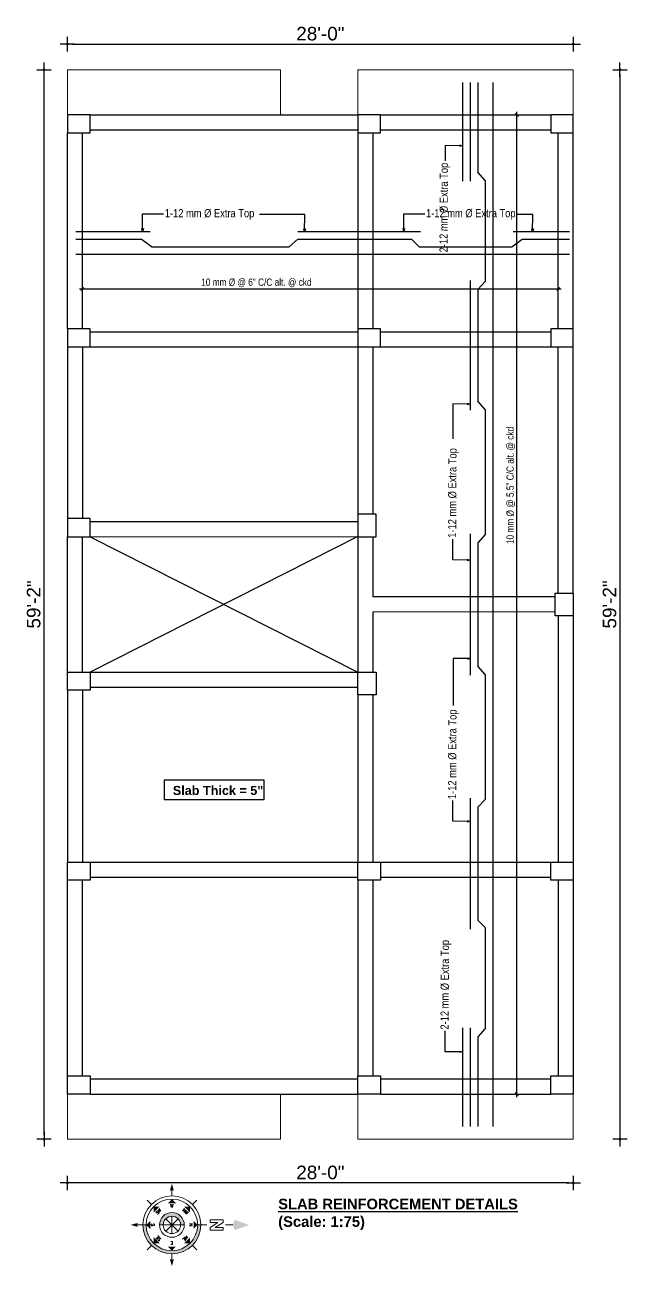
# Model space of a CAD drawing. Header units: inches. Extents: x -100787 to 3653, y -96809 to -8632.
# Drawn here: x -68250 to -67850, y -87951 to -87127 of the extents above; entities that cross this region are included whole.
import ezdxf
from ezdxf.enums import TextEntityAlignment as Align

# ---------------------------------------------------------------- set-up
doc = ezdxf.new("R2010")
doc.units = ezdxf.units.IN
doc.header["$MEASUREMENT"] = 0
doc.header["$PDMODE"] = 99
for name, color, linetype in [('CAPTION', 7, 'Continuous'), ('RCC', 6, 'Continuous'), ('Rod', 1, 'Continuous'), ('TEX', 7, 'Continuous'), ('wall', 3, 'Continuous')]:
    doc.layers.add(name, color=color, linetype=linetype)
doc.layers.add('DIM', color=7, linetype='Continuous', lineweight=15)
doc.layers.add('SB', color=5, linetype='Continuous', lineweight=13)
doc.styles.add('ARIAL', font='arial.ttf')
doc.styles.add('ROMANS', font='romans')
doc.styles.get("Standard").update_dxf_attribs({"font": 'ARIALN.TTF'})
doc.dimstyles.new('3-8', dxfattribs={"dimscale": 1.5, "dimtxt": 6, "dimasz": 2, "dimexe": 0.18, "dimexo": 6, "dimgap": 0, "dimtad": 0, "dimdec": 0, "dimzin": 3, "dimdsep": 46, "dimlunit": 3, "dimtxsty": 'ARIAL', "dimblk": 'DD', "dimcen": 1, "dimse1": 1, "dimse2": 1, "dimclrd": 256, "dimclrt": 256, "dimadec": 0, "dimazin": 0, "dimtfac": 0.5, "dimtdec": 0, "dimtmove": 2, "dimatfit": 0, "dimfxl": 0.18, "dimtvp": 0.75, "dimfrac": 1, "dimtolj": 1, "dimtzin": 0, "dimarcsym": 0})
doc.dimstyles.new('_30', dxfattribs={"dimscale": 0.4, "dimtxt": 7, "dimasz": 5, "dimexe": 6, "dimexo": 2, "dimgap": 2, "dimtad": 1, "dimdec": 0, "dimzin": 3, "dimdsep": 46, "dimlunit": 3, "dimtxsty": 'Standard', "dimblk": 'OBLIQUE', "dimcen": 0, "dimdle": 5, "dimclrt": 7, "dimazin": 0, "dimtfac": 0.0375, "dimtdec": 0, "dimtofl": 0, "dimtmove": 0, "dimatfit": 3, "dimldrblk": 'OPEN30', "dimfxl": 6, "dimtvp": 0.8, "dimtolj": 1, "dimtzin": 0, "dimlwe": -1, "dimarcsym": 0})

# ---------------------------------------------------------------- blocks, each defined once
blk = doc.blocks.new('A$C154754DE')
at = {"layer": 'RCC'}
for p, q in [((0, 12), (15, 12)), ((0, 0), (0, 12)), ((15, 12), (15, 0)), ((15, 0), (0, 0))]:
    blk.add_line(p, q, dxfattribs=at)
blk = doc.blocks.new('_Oblique')
at = {"color": 0, "linetype": 'ByBlock', "lineweight": -2}
blk.add_line((-0.5, -0.5), (0.5, 0.5), dxfattribs=at)
blk = doc.blocks.new('_Open30')
at = {"color": 0, "linetype": 'ByBlock', "lineweight": -2}
for p, q in [((-1, 0.27), (0, 0)), ((0, 0), (-1, -0.27)), ((0, 0), (-1, 0))]:
    blk.add_line(p, q, dxfattribs=at)
blk = doc.blocks.new('*D507')
at = {"layer": 'Defpoints', "color": 0}
for p in [(-68212, -87286.2), (-67896, -87286.2), (-67896, -87302.5)]:
    blk.add_point(p, dxfattribs=at)
at = {"layer": 'DIM', "color": 0}
for p, q in [((-68212, -87287), (-68212, -87304.9)), ((-67896, -87287), (-67896, -87304.9))]:
    blk.add_line(p, q, dxfattribs=at)
at = {"layer": 'DIM', "color": 0, "lineweight": -2}
blk.add_line((-68214, -87302.5), (-67894, -87302.5), dxfattribs=at)
at = {"layer": 'DIM', "color": 0, "lineweight": -2, "xscale": 2, "yscale": 2, "zscale": 2, "rotation": 180}
blk.add_blockref('_Oblique', (-68212, -87302.5), dxfattribs=at)
at = {"layer": 'DIM', "color": 0, "lineweight": -2, "xscale": 2, "yscale": 2, "zscale": 2}
blk.add_blockref('_Oblique', (-67896, -87302.5), dxfattribs=at)
at = {"layer": 'DIM', "color": 7, "insert": (-68096.5, -87298.51), "char_height": 2.8, "attachment_point": 5}
blk.add_mtext('\\A1;{\\H1.714x;10 mm %%C @ 6" C/C alt. @ ckd}', dxfattribs=at)
blk = doc.blocks.new('*D508')
at = {"layer": 'Defpoints', "color": 0}
for p in [(-67933, -87187), (-67923.5, -87187), (-67932.5, -87837)]:
    blk.add_point(p, dxfattribs=at)
at = {"layer": 'DIM', "color": 0}
for p, q in [((-67932.2, -87187), (-67921.1, -87187)), ((-67931.7, -87837), (-67921.1, -87837))]:
    blk.add_line(p, q, dxfattribs=at)
at = {"layer": 'DIM', "color": 0, "lineweight": -2}
blk.add_line((-67923.5, -87839), (-67923.5, -87185), dxfattribs=at)
at = {"layer": 'DIM', "color": 0, "lineweight": -2, "xscale": 2, "yscale": 2, "zscale": 2}
for p, rotation in [((-67923.5, -87187), 90), ((-67923.5, -87837), 270)]:
    blk.add_blockref('_Oblique', p, dxfattribs=dict(at, rotation=rotation))
at = {"layer": 'DIM', "color": 7, "insert": (-67927.49, -87433), "char_height": 2.8, "attachment_point": 5, "rotation": 90}
blk.add_mtext('\\A1;{\\H1.714x;10 mm %%C @ 5.5" C/C alt. @ ckd}', dxfattribs=at)
blk = doc.blocks.new('DD')
for p, q in [((-1.6, 0), (1.6, 0)), ((0, 1.6), (0, -1.6))]:
    blk.add_line(p, q)
at = {"const_width": 0.3}
blk.add_lwpolyline([(-0.15, 0, 1), (0.15, 0, 1)], format="xyb", close=True, dxfattribs=at)
blk = doc.blocks.new('*D560')
at = {"layer": 'Defpoints', "color": 0}
for p in [(-67886, -87140), (-68222, -87157), (-67886, -87157)]:
    blk.add_point(p, dxfattribs=at)
at = {"layer": 'Rod', "lineweight": -2}
blk.add_line((-68219, -87140), (-67889, -87140), dxfattribs=at)
at = {"layer": 'Rod', "lineweight": -2, "xscale": 3, "yscale": 3, "zscale": 3, "rotation": 180}
blk.add_blockref('DD', (-68222, -87140), dxfattribs=at)
at = {"layer": 'Rod', "lineweight": -2, "xscale": 3, "yscale": 3, "zscale": 3}
blk.add_blockref('DD', (-67886, -87140), dxfattribs=at)
at = {"layer": 'Rod', "insert": (-68054, -87133.11), "char_height": 9, "attachment_point": 5, "style": 'ARIAL'}
blk.add_mtext('\\A1;28\'-0"', dxfattribs=at)
blk = doc.blocks.new('*D561')
at = {"layer": 'Defpoints', "color": 0}
for p in [(-67886, -87157), (-67886, -87867), (-67855, -87867)]:
    blk.add_point(p, dxfattribs=at)
at = {"layer": 'Rod', "lineweight": -2}
blk.add_line((-67855, -87160), (-67855, -87864), dxfattribs=at)
at = {"layer": 'Rod', "lineweight": -2, "xscale": 3, "yscale": 3, "zscale": 3}
for p, rotation in [((-67855, -87157), 90), ((-67855, -87867), 270)]:
    blk.add_blockref('DD', p, dxfattribs=dict(at, rotation=rotation))
at = {"layer": 'Rod', "insert": (-67861.89, -87512), "char_height": 9, "attachment_point": 5, "rotation": 90, "style": 'ARIAL'}
blk.add_mtext('\\A1;59\'-2"', dxfattribs=at)
blk = doc.blocks.new('*D562')
at = {"layer": 'Defpoints', "color": 0}
for p in [(-68222, -87867), (-67886, -87867), (-68222, -87896)]:
    blk.add_point(p, dxfattribs=at)
at = {"layer": 'Rod', "lineweight": -2}
blk.add_line((-67889, -87896), (-68219, -87896), dxfattribs=at)
at = {"layer": 'Rod', "lineweight": -2, "xscale": 3, "yscale": 3, "zscale": 3, "rotation": 180}
blk.add_blockref('DD', (-68222, -87896), dxfattribs=at)
at = {"layer": 'Rod', "lineweight": -2, "xscale": 3, "yscale": 3, "zscale": 3}
blk.add_blockref('DD', (-67886, -87896), dxfattribs=at)
at = {"layer": 'Rod', "insert": (-68054, -87889.11), "char_height": 9, "attachment_point": 5, "style": 'ARIAL'}
blk.add_mtext('\\A1;28\'-0"', dxfattribs=at)
blk = doc.blocks.new('*D563')
at = {"layer": 'Defpoints', "color": 0}
for p in [(-68237.5, -87157), (-68222, -87157), (-68222, -87867)]:
    blk.add_point(p, dxfattribs=at)
at = {"layer": 'Rod', "lineweight": -2}
blk.add_line((-68237.5, -87864), (-68237.5, -87160), dxfattribs=at)
at = {"layer": 'Rod', "lineweight": -2, "xscale": 3, "yscale": 3, "zscale": 3}
for p, rotation in [((-68237.5, -87157), 90), ((-68237.5, -87867), 270)]:
    blk.add_blockref('DD', p, dxfattribs=dict(at, rotation=rotation))
at = {"layer": 'Rod', "insert": (-68244.39, -87512), "char_height": 9, "attachment_point": 5, "rotation": 90, "style": 'ARIAL'}
blk.add_mtext('\\A1;59\'-2"', dxfattribs=at)
blk = doc.blocks.new('Anno_North_J_Metric')
at = {"linetype": 'ByBlock', "lineweight": -2}
h = blk.add_hatch(color=0, dxfattribs=at)
h.paths.add_polyline_path([(-4.17, 0), (-4.68, 0, 1), (4.68, 0), (4.17, 0, -1)])
h.paths.add_polyline_path([(1.41, 0), (2, 0, 1), (-2, 0), (-1.41, 0, -1)])
at = {"color": 0, "linetype": 'ByBlock', "lineweight": -2}
for p, q in [((0, 4.68), (0, 5.67)), ((-3.31, 3.31), (-4.01, 4.01)), ((3.31, 3.31), (4.01, 4.01)), ((-4.68, 0), (-5.67, 0)), ((-4.68, 0), (-4.17, 0)), ((-1.41, 0), (-2, 0)), ((-1.41, 0), (1.41, 0)), ((1.41, 0), (-1.41, 0)), ((-1, 1), (1, -1)), ((-1, -1), (1, 1)), ((1, -1), (-1, 1)), ((1, 1), (-1, -1)), ((0, 1.41), (0, -1.41)), ((0, -1.41), (0, 1.41)), ((1.41, 0), (2, 0)), ((4.68, 0), (4.17, 0)), ((4.68, 0), (5.67, 0)), ((6.17, 0.4), (6.17, 0.82)), ((6.17, 0.82), (8.27, 0.82)), ((7.43, 0.4), (6.17, 0.4)), ((6.17, -0.44), (7.43, 0.4)), ((8.27, 0.4), (7.01, -0.44)), ((8.27, 0.82), (8.27, 0.4)), ((8.67, 0), (9.83, 0)), ((6.17, -0.86), (6.17, -0.44)), ((8.27, -0.86), (6.17, -0.86)), ((7.01, -0.44), (8.27, -0.44)), ((8.27, -0.44), (8.27, -0.86)), ((-3.31, -3.31), (-4.01, -4.01)), ((3.31, -3.31), (4.01, -4.01)), ((0, -4.68), (0, -5.67))]:
    blk.add_line(p, q, dxfattribs=at)
for radius in [4.68, 4.17, 2, 1.41]:
    blk.add_circle((0, 0), radius, dxfattribs=at)
for points in [[(-0.33, 5.5), (0, 5.67), (0, 6.67)], [(0, 6.67), (0.33, 5.5), (0, 5.67)], [(0, 4.17), (0.67, 3.5), (-0.67, 3.5)], [(-2.95, 2.95), (-2, 2.95), (-2.95, 2)], [(2.95, 2.95), (2.95, 2), (2, 2.95)], [(-6.67, 0), (-5.5, 0.33), (-5.67, 0)], [(-5.5, -0.33), (-5.67, 0), (-6.67, 0)], [(-4.17, 0), (-3.5, 0.67), (-3.5, -0.67)], [(4.17, 0), (3.5, -0.67), (3.5, 0.67)], [(12.5, 0), (10.17, 0.83), (9.83, 0)], [(9.83, 0), (10.17, -0.83), (12.5, 0)], [(-2.95, -2.95), (-2.95, -2), (-2, -2.95)], [(2.95, -2.95), (2, -2.95), (2.95, -2)], [(0, -4.17), (-0.67, -3.5), (0.67, -3.5)], [(0, -6.67), (-0.33, -5.5), (0, -5.67)], [(0.33, -5.5), (0, -5.67), (0, -6.67)]]:
    blk.add_solid(points, dxfattribs=at)
at = {"color": 0, "linetype": 'ByBlock', "lineweight": -2, "style": 'ROMANS'}
for s, rotation, p in [('SW', 45, (-2, 2)), ('NW', 315, (2, 2)), ('S', 270, (-3.33, 0)), ('N', 270, (2.83, 0)), ('SE', 135, (-2, -2)), ('NE', 225, (2, -2)), ('E', 180, (0, -2.67))]:
    blk.add_text(s, height=0.5, rotation=rotation, dxfattribs=at).set_placement(p, align=Align.CENTER)
blk.add_text('W', height=0.5, dxfattribs=at).set_placement((0, 2.83), align=Align.CENTER)

msp = doc.modelspace()

# ---------------------------------------------------------------- linework, layer by layer
at = {"layer": 'Rod'}
for p, q in [((-67959.5, -87165.5), (-67959.5, -87231)), ((-67954.5, -87165.5), (-67954.5, -87231)), ((-67949.5, -87165.5), (-67949.5, -87225)), ((-67939.5, -87165.5), (-67939.5, -87858.5)), ((-67944.5, -87230.5), (-67949.5, -87225)), ((-67944.5, -87230.5), (-67944.5, -87297.5)), ((-68216.5, -87264.5), (-68167, -87264.5)), ((-68069, -87264.5), (-67987.5, -87264.5)), ((-67926, -87264.5), (-67888.5, -87264.5)), ((-68216.5, -87269.5), (-68173, -87269.5)), ((-68166.26, -87274.5), (-68173, -87269.5)), ((-68166.26, -87274.5), (-68074.78, -87274.5)), ((-68074.78, -87274.5), (-68069, -87269.5)), ((-68069, -87269.5), (-67993.5, -87269.5)), ((-67988.28, -87274.5), (-67993.5, -87269.5)), ((-67988.28, -87274.5), (-67926.76, -87274.5)), ((-67926.76, -87274.5), (-67920, -87269.5)), ((-67920, -87269.5), (-67888.5, -87269.5)), ((-68216.5, -87279.5), (-67888.5, -87279.5)), ((-67954.5, -87297), (-67954.5, -87383)), ((-67944.5, -87297.5), (-67949.5, -87303)), ((-67949.5, -87303), (-67949.5, -87377)), ((-67944.5, -87382.5), (-67949.5, -87377)), ((-67944.5, -87382.5), (-67944.5, -87465.5)), ((-68029.03, -87466.92), (-68207, -87557)), ((-68207, -87467), (-68029.03, -87557)), ((-67954.5, -87465), (-67954.5, -87559)), ((-67944.5, -87465.5), (-67949.5, -87471)), ((-67949.5, -87471), (-67949.5, -87553)), ((-67944.5, -87558.5), (-67949.5, -87553)), ((-67944.5, -87558.5), (-67944.5, -87641.5)), ((-67954.5, -87640.5), (-67954.5, -87727.5)), ((-67944.5, -87641.5), (-67949.5, -87646.5)), ((-67949.5, -87646.5), (-67949.5, -87721.5)), ((-67944.5, -87726.5), (-67949.5, -87721.5)), ((-67944.5, -87726.5), (-67944.5, -87793.5)), ((-67959.5, -87793), (-67959.5, -87858.5)), ((-67954.5, -87793), (-67954.5, -87858.5)), ((-67944.5, -87793.5), (-67949.5, -87799)), ((-67949.5, -87799), (-67949.5, -87858.5))]:
    msp.add_line(p, q, dxfattribs=at)
at = {"layer": 'SB'}
for p, q in [((-68222, -87187), (-68222, -87157)), ((-68222, -87157), (-68080.48, -87157)), ((-68080.48, -87187), (-68080.48, -87157)), ((-68029.04, -87157), (-67886, -87157)), ((-68029.04, -87187), (-68029.04, -87157)), ((-67886, -87187), (-67886, -87157)), ((-68222, -87837), (-68222, -87867)), ((-68080.48, -87837), (-68080.48, -87867)), ((-68029.04, -87837), (-68029.04, -87867)), ((-67886, -87837), (-67886, -87867)), ((-68222, -87867), (-68080.48, -87867)), ((-68029.04, -87867), (-67886, -87867))]:
    msp.add_line(p, q, dxfattribs=at)
at = {"layer": 'TEX'}
msp.add_lwpolyline([(-68157.55, -87628.52), (-68091.59, -87628.52), (-68091.59, -87641.69), (-68157.55, -87641.69)], close=True, dxfattribs=at)
at = {"layer": 'wall'}
for p, q in [((-68207, -87187), (-68029.04, -87187)), ((-68014.04, -87187), (-67901, -87187)), ((-68222, -87329), (-68222, -87199)), ((-68212, -87329), (-68212, -87199)), ((-68207, -87197), (-68029.04, -87197)), ((-68029.04, -87199), (-68029.04, -87329)), ((-68019.04, -87199), (-68019.04, -87329)), ((-68014.04, -87197), (-67901, -87197)), ((-67896, -87329), (-67896, -87199)), ((-67886, -87329), (-67886, -87199)), ((-68206.99, -87331), (-68029.04, -87331)), ((-68014.04, -87331), (-67901, -87331)), ((-68221.99, -87341), (-68222, -87455)), ((-68211.99, -87341), (-68212, -87455)), ((-68206.99, -87341), (-68029.04, -87341)), ((-68029.04, -87341), (-68029.04, -87452)), ((-68019.04, -87341), (-68019.04, -87452)), ((-68014.04, -87341), (-67901, -87341)), ((-67896, -87504.5), (-67896, -87341)), ((-67886, -87504.5), (-67886, -87341)), ((-68207, -87457), (-68029.04, -87456.92)), ((-68222, -87557), (-68222, -87467)), ((-68212, -87557), (-68212, -87467)), ((-68207, -87467), (-68029.03, -87466.92)), ((-68029.04, -87466.92), (-68029.04, -87557)), ((-68019.04, -87466.92), (-68019.04, -87507)), ((-68029.04, -87507), (-68029.04, -87507)), ((-67898, -87506.99), (-68019.04, -87507)), ((-67898, -87516.99), (-68019.04, -87517)), ((-68019.04, -87517), (-68019.04, -87557)), ((-67896, -87519.5), (-67896, -87683)), ((-67886, -87519.5), (-67886, -87683)), ((-68207, -87557), (-68029.03, -87557)), ((-68222, -87569), (-68222.05, -87683)), ((-68212, -87569), (-68212.05, -87683)), ((-68207, -87567), (-68029.03, -87567)), ((-68029.04, -87572), (-68029.04, -87683)), ((-68019.04, -87572), (-68019.04, -87683)), ((-68206.99, -87683), (-68029.04, -87683)), ((-68014.04, -87683), (-67901, -87683)), ((-68222, -87825), (-68222, -87695)), ((-68212, -87825), (-68212, -87695)), ((-68206.99, -87693), (-68029.04, -87693)), ((-68029.04, -87695), (-68029.04, -87825)), ((-68019.04, -87695), (-68019.04, -87825)), ((-68014.04, -87693), (-67901, -87693)), ((-67896, -87695), (-67896, -87825)), ((-67886, -87695), (-67886, -87825)), ((-68207, -87827), (-68029.04, -87827)), ((-68014.04, -87827), (-67901, -87827)), ((-68207, -87837), (-68029.04, -87837)), ((-68014.04, -87837), (-67901, -87837))]:
    msp.add_line(p, q, dxfattribs=at)

# ---------------------------------------------------------------- block references
at = {"layer": 'DIM', "ltscale": 500000, "xscale": 4.107415312464582, "yscale": 4.107415312464582, "zscale": 4.107415327752908}
msp.add_blockref('Anno_North_J_Metric', (-68152.61, -87923.89), dxfattribs=at)
at = {"layer": 'RCC', "xscale": -1}
for p, rotation in [((-68222, -87187), 180), ((-68029.04, -87187), 180), ((-67901, -87187), 180), ((-68222, -87329), 180.0250000000003), ((-68029.04, -87329), 180), ((-67901, -87329), 180), ((-68222, -87455), 180), ((-68029.03, -87467), 270.0248705738387)]:
    msp.add_blockref('A$C154754DE', p, dxfattribs=dict(at, rotation=rotation))
at = {"layer": 'RCC'}
for p, rotation in [((-67898, -87504.49), 269.9751294261613), ((-68029.03, -87557), 269.9751294261613), ((-68222, -87695), 359.9749999994004)]:
    msp.add_blockref('A$C154754DE', p, dxfattribs=dict(at, rotation=rotation))
for p in [(-68222, -87569), (-68029.04, -87695), (-67901, -87695), (-68222, -87837), (-68029.04, -87837), (-67901, -87837)]:
    msp.add_blockref('A$C154754DE', p, dxfattribs=at)

# ---------------------------------------------------------------- texts
at = {"layer": 'CAPTION', "ltscale": 2, "char_height": 5.4, "attachment_point": 1, "rotation": 89.74914}
for s, insert in [('2-12 mm %%C Extra Top', (-67974.91, -87278.25)), ('1-12 mm %%C Extra Top', (-67969.21, -87467.7)), ('1-12 mm %%C Extra Top', (-67969.21, -87641.2)), ('2-12 mm %%C Extra Top', (-67974.21, -87794.2))]:
    msp.add_mtext(s, dxfattribs=dict(at, insert=insert))
at = {"layer": 'CAPTION', "ltscale": 2, "char_height": 5.4, "attachment_point": 1}
for insert in [(-68157.32, -87249.55), (-67983.82, -87249.55)]:
    msp.add_mtext('1-12 mm %%C Extra Top', dxfattribs=dict(at, insert=insert))
at = {"layer": 'TEX', "insert": (-68082, -87906.5), "char_height": 7, "width": 256.473, "attachment_point": 1}
msp.add_mtext('{\\fArial Rounded MT Bold|b0|i0|c0|p34;\\LSLAB REINFORCEMENT DETAILS\\P\\l(Scale: 1:75)}', dxfattribs=at)
at = {"layer": 'wall', "color": 7, "lineweight": 25, "insert": (-68152, -87635.5), "char_height": 6, "width": 253.1369, "attachment_point": 4}
msp.add_mtext('{\\fArial Rounded MT Bold|b0|i0|c0|p34;Slab Thick = 5"}', dxfattribs=at)

# ---------------------------------------------------------------- dimensions: what is measured, and where the dimension line sits
at = {"layer": 'DIM'}
dim = msp.add_linear_dim(base=(-67923.5, -87187), p1=(-67932.5, -87837), p2=(-67933, -87187), angle=90, text='{\\H1.714x;10 mm %%C @ 5.5" C/C alt. @ ckd}', dimstyle='_30', dxfattribs=at)
dim.commit()
dim.dimension.update_dxf_attribs({"geometry": '*D508', "text_midpoint": (-67923.5, -87433), "dimtype": 160})
dim = msp.add_linear_dim(base=(-67896, -87302.5), p1=(-68212, -87286.2), p2=(-67896, -87286.2), text='{\\H1.714x;10 mm %%C @ 6" C/C alt. @ ckd}', dimstyle='_30', dxfattribs=at)
dim.commit()
dim.dimension.update_dxf_attribs({"geometry": '*D507', "text_midpoint": (-68096.5, -87302.5), "dimtype": 160})
at = {"layer": 'Rod'}
for base, p1, p2, picture, middle in [((-67886, -87140), (-68222, -87157), (-67886, -87157), '*D560', (-68054, -87133.11)), ((-68222, -87896), (-67886, -87867), (-68222, -87867), '*D562', (-68054, -87889.11))]:
    dim = msp.add_linear_dim(base=base, p1=p1, p2=p2, dimstyle='3-8', dxfattribs=at)
    dim.commit()
    dim.dimension.update_dxf_attribs({"geometry": picture, "text_midpoint": middle})
for base, p1, p2, picture, middle in [((-68237.5, -87157), (-68222, -87867), (-68222, -87157), '*D563', (-68244.39, -87512)), ((-67855, -87867), (-67886, -87157), (-67886, -87867), '*D561', (-67861.89, -87512))]:
    dim = msp.add_linear_dim(base=base, p1=p1, p2=p2, angle=90, dimstyle='3-8', dxfattribs=at)
    dim.commit()
    dim.dimension.update_dxf_attribs({"geometry": picture, "text_midpoint": middle})

# ---------------------------------------------------------------- leaders
at = {"layer": 'DIM'}
for points in [[(-67959.5, -87207.5), (-67971.05, -87207.36), (-67971.09, -87217.57)], [(-68172.06, -87264.32), (-68172.06, -87252.78), (-68158.2, -87252.78)], [(-67998.56, -87264.32), (-67998.56, -87252.78), (-67984.7, -87252.78)], [(-68064.5, -87264.66), (-68064.41, -87253.11), (-68094.5, -87253.11)], [(-67913, -87264.66), (-67912.91, -87253.11), (-67923.12, -87253.11)], [(-67954.5, -87379), (-67966.05, -87378.86), (-67966.09, -87402)], [(-67954.5, -87482.5), (-67966.05, -87482.45), (-67965.99, -87468.59)], [(-67954.29, -87547.94), (-67965.84, -87547.8), (-67965.88, -87579)], [(-67954.5, -87656), (-67966.05, -87655.95), (-67965.99, -87642.09)], [(-67959.5, -87809), (-67971.05, -87808.95), (-67970.99, -87795.09)]]:
    msp.add_leader(points, dimstyle='_30', dxfattribs=at)

doc.saveas('drawing.dxf')
